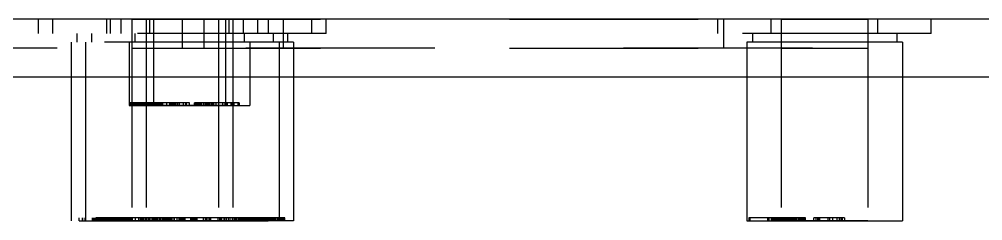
# Model space of a CAD drawing. Header units: millimetres. Extents: x 1262 to 3787, y 0 to 841.
# Drawn here: x 2847.31 to 2880.69, y 271.23 to 278.23 of the extents above; entities that cross this region are included whole.
import ezdxf

# ---------------------------------------------------------------- set-up
doc = ezdxf.new("R2010")
doc.units = ezdxf.units.MM
doc.header["$LTSCALE"] = 65.395
doc.linetypes.add('HIDDEN', pattern=[0.2, 0.1, -0.1])
doc.layers.get('0').update_dxf_attribs({"linetype": 'CONTINUOUS'})
doc.layers.add('02___PRT_ALL_AXES', color=7, linetype='CONTINUOUS')
doc.layers.add('DEFAULT_2', color=8, linetype='HIDDEN')

msp = doc.modelspace()

# ---------------------------------------------------------------- linework, layer by layer
at = {"color": 3, "linetype": 'Continuous'}
for p, q in [((3160.21, 278.226), (2750.21, 278.226)), ((2749.21, 276.226), (2940.18, 276.226))]:
    msp.add_line(p, q, dxfattribs=at)
at = {"layer": '02___PRT_ALL_AXES', "color": 8, "linetype": 'HIDDEN'}
for p, q in [((2851.21, 278.226), (2851.21, 271.226)), ((2851.21, 278.226), (2871.71, 278.226)), ((2851.71, 278.226), (2851.71, 271.226)), ((2851.96, 278.226), (2851.96, 275.226)), ((2852.96, 278.226), (2852.96, 277.226)), ((2853.71, 278.226), (2853.71, 277.226)), ((2854.21, 278.226), (2854.21, 271.226)), ((2854.46, 278.226), (2854.46, 275.226)), ((2854.71, 278.226), (2854.71, 271.226)), ((2856.46, 278.226), (2856.46, 277.226)), ((2871.71, 278.226), (2871.71, 277.226)), ((2873.71, 278.226), (2873.71, 271.226)), ((2873.71, 278.226), (2876.71, 278.226)), ((2876.71, 278.226), (2876.71, 271.226)), ((2849.11, 277.426), (2849.11, 271.226)), ((2849.61, 277.426), (2849.61, 271.226)), ((2851.12, 277.426), (2851.12, 275.226)), ((2855.3, 277.426), (2855.3, 275.226)), ((2856.31, 277.426), (2856.31, 271.226)), ((2856.81, 277.426), (2856.81, 271.226)), ((2872.51, 277.426), (2872.51, 271.226)), ((2877.91, 277.426), (2877.91, 271.226)), ((2851.21, 277.226), (2871.71, 277.226)), ((2873.71, 277.226), (2876.71, 277.226)), ((2854.46, 275.226), (2851.96, 275.226)), ((2856.81, 271.226), (2849.11, 271.226)), ((2876.71, 271.226), (2873.71, 271.226))]:
    msp.add_line(p, q, dxfattribs=at)
at = {"layer": 'DEFAULT_2', "color": 8, "linetype": 'HIDDEN'}
for p, q in [((2847.976, 277.726), (2847.976, 278.226)), ((2848.476, 277.726), (2848.476, 278.226)), ((2850.343, 277.726), (2850.343, 278.226)), ((2850.468, 277.726), (2850.468, 278.226)), ((2850.843, 277.726), (2850.843, 278.226)), ((2851.839, 277.726), (2851.839, 278.226)), ((2854.581, 277.726), (2854.581, 278.226)), ((2855.077, 277.726), (2855.077, 278.226)), ((2855.577, 277.726), (2855.577, 278.226)), ((2855.952, 277.726), (2855.952, 278.226)), ((2857.444, 277.726), (2857.444, 278.226)), ((2857.944, 277.726), (2857.944, 278.226)), ((2871.515, 277.726), (2871.515, 278.226)), ((2873.362, 277.726), (2873.362, 278.226)), ((2877.057, 277.726), (2877.057, 278.226)), ((2878.905, 277.726), (2878.905, 278.226)), ((2857.944, 277.726), (2847.976, 277.726)), ((2849.31, 277.726), (2849.31, 277.426)), ((2849.81, 277.726), (2849.81, 277.426)), ((2851.32, 277.726), (2851.32, 277.426)), ((2855.1, 277.726), (2855.1, 277.426)), ((2856.11, 277.726), (2856.11, 277.426)), ((2856.61, 277.726), (2856.61, 277.426)), ((2878.905, 277.726), (2871.515, 277.726)), ((2872.71, 277.726), (2872.71, 277.426)), ((2877.71, 277.726), (2877.71, 277.426)), ((2849.11, 277.426), (2849.11, 271.226)), ((2856.81, 277.426), (2849.11, 277.426)), ((2849.61, 277.426), (2849.61, 271.226)), ((2851.12, 277.426), (2851.12, 275.226)), ((2855.3, 277.426), (2855.3, 275.226)), ((2856.31, 277.426), (2856.31, 271.226)), ((2856.81, 277.426), (2856.81, 271.226)), ((2872.51, 277.426), (2872.51, 271.226)), ((2877.91, 277.426), (2872.51, 277.426)), ((2877.91, 277.426), (2877.91, 271.226)), ((2940.18, 277.226), (2750.21, 277.226)), ((2851.12, 275.226), (2855.3, 275.226)), ((2851.146, 275.226), (2851.146, 275.326)), ((2852.528, 275.326), (2851.146, 275.326)), ((2851.15, 275.226), (2851.15, 275.326)), ((2851.168, 275.226), (2851.168, 275.326)), ((2851.17, 275.326), (2851.17, 275.226)), ((2851.189, 275.226), (2851.189, 275.326)), ((2851.194, 275.226), (2851.194, 275.326)), ((2851.222, 275.226), (2851.222, 275.326)), ((2851.223, 275.226), (2851.223, 275.326)), ((2851.228, 275.226), (2851.228, 275.326)), ((2851.232, 275.226), (2851.232, 275.326)), ((2851.234, 275.226), (2851.234, 275.326)), ((2851.238, 275.226), (2851.238, 275.326)), ((2851.256, 275.226), (2851.256, 275.326)), ((2851.267, 275.226), (2851.267, 275.326)), ((2851.269, 275.226), (2851.269, 275.326)), ((2851.271, 275.226), (2851.271, 275.326)), ((2851.282, 275.226), (2851.282, 275.326)), ((2851.287, 275.226), (2851.287, 275.326)), ((2851.321, 275.226), (2851.321, 275.326)), ((2851.322, 275.226), (2851.322, 275.326)), ((2851.327, 275.226), (2851.327, 275.326)), ((2851.341, 275.226), (2851.341, 275.326)), ((2851.354, 275.226), (2851.354, 275.326)), ((2851.367, 275.226), (2851.367, 275.326)), ((2851.388, 275.226), (2851.388, 275.326)), ((2851.405, 275.226), (2851.405, 275.326)), ((2851.438, 275.226), (2851.438, 275.326)), ((2851.442, 275.226), (2851.442, 275.326)), ((2851.473, 275.226), (2851.473, 275.326)), ((2851.481, 275.226), (2851.481, 275.326)), ((2851.484, 275.226), (2851.484, 275.326)), ((2851.514, 275.226), (2851.514, 275.326)), ((2851.532, 275.226), (2851.532, 275.326)), ((2851.543, 275.226), (2851.543, 275.326)), ((2851.545, 275.226), (2851.545, 275.326)), ((2851.552, 275.226), (2851.552, 275.326)), ((2851.569, 275.226), (2851.569, 275.326)), ((2851.584, 275.226), (2851.584, 275.326)), ((2851.59, 275.226), (2851.59, 275.326)), ((2851.595, 275.226), (2851.595, 275.326)), ((2851.608, 275.226), (2851.608, 275.326)), ((2851.61, 275.226), (2851.61, 275.326)), ((2851.622, 275.226), (2851.622, 275.326)), ((2851.637, 275.226), (2851.637, 275.326)), ((2851.651, 275.226), (2851.651, 275.326)), ((2851.673, 275.226), (2851.673, 275.326)), ((2851.685, 275.226), (2851.685, 275.326)), ((2851.693, 275.226), (2851.693, 275.326)), ((2851.698, 275.226), (2851.698, 275.326)), ((2851.7, 275.226), (2851.7, 275.326)), ((2851.711, 275.226), (2851.711, 275.326)), ((2851.717, 275.226), (2851.717, 275.326)), ((2851.726, 275.226), (2851.726, 275.326)), ((2851.73, 275.226), (2851.73, 275.326)), ((2851.737, 275.226), (2851.737, 275.326)), ((2851.738, 275.226), (2851.738, 275.326)), ((2851.744, 275.226), (2851.744, 275.326)), ((2851.751, 275.226), (2851.751, 275.326)), ((2851.755, 275.226), (2851.755, 275.326)), ((2851.764, 275.226), (2851.764, 275.326)), ((2851.766, 275.226), (2851.766, 275.326)), ((2851.768, 275.226), (2851.768, 275.326)), ((2851.772, 275.226), (2851.772, 275.326)), ((2851.776, 275.226), (2851.776, 275.326)), ((2851.777, 275.226), (2851.777, 275.326)), ((2851.786, 275.226), (2851.786, 275.326)), ((2851.8, 275.226), (2851.8, 275.326)), ((2851.801, 275.226), (2851.801, 275.326)), ((2851.808, 275.226), (2851.808, 275.326)), ((2851.827, 275.226), (2851.827, 275.326)), ((2851.834, 275.226), (2851.834, 275.326)), ((2851.839, 275.226), (2851.839, 275.326)), ((2851.842, 275.226), (2851.842, 275.326)), ((2851.842, 275.226), (2851.842, 275.326)), ((2851.844, 275.226), (2851.844, 275.326)), ((2851.845, 275.326), (2851.845, 275.226)), ((2851.847, 275.226), (2851.847, 275.326)), ((2851.847, 275.226), (2851.847, 275.326)), ((2851.85, 275.226), (2851.85, 275.326)), ((2851.852, 275.226), (2851.852, 275.326)), ((2851.853, 275.226), (2851.853, 275.326)), ((2851.858, 275.226), (2851.858, 275.326)), ((2851.867, 275.226), (2851.867, 275.326)), ((2851.886, 275.226), (2851.886, 275.326)), ((2851.894, 275.226), (2851.894, 275.326)), ((2851.909, 275.226), (2851.909, 275.326)), ((2851.916, 275.326), (2851.916, 275.226)), ((2851.925, 275.226), (2851.925, 275.326)), ((2851.961, 275.226), (2851.961, 275.326)), ((2851.976, 275.226), (2851.976, 275.326)), ((2851.98, 275.226), (2851.98, 275.326)), ((2851.98, 275.226), (2851.98, 275.326)), ((2852.016, 275.226), (2852.016, 275.326)), ((2852.029, 275.226), (2852.029, 275.326)), ((2852.065, 275.226), (2852.065, 275.326)), ((2852.065, 275.226), (2852.065, 275.326)), ((2852.069, 275.226), (2852.069, 275.326)), ((2852.083, 275.226), (2852.083, 275.326)), ((2852.098, 275.226), (2852.098, 275.326)), ((2852.129, 275.226), (2852.129, 275.326)), ((2852.131, 275.226), (2852.131, 275.326)), ((2852.136, 275.226), (2852.136, 275.326)), ((2852.146, 275.226), (2852.146, 275.326)), ((2852.151, 275.226), (2852.151, 275.326)), ((2852.187, 275.226), (2852.187, 275.326)), ((2852.197, 275.226), (2852.197, 275.326)), ((2852.198, 275.226), (2852.198, 275.326)), ((2852.203, 275.226), (2852.203, 275.326)), ((2852.245, 275.226), (2852.245, 275.326)), ((2852.273, 275.226), (2852.273, 275.326)), ((2852.282, 275.226), (2852.282, 275.326)), ((2852.425, 275.226), (2852.425, 275.326)), ((2852.528, 275.226), (2852.528, 275.326)), ((2852.543, 275.226), (2852.543, 275.326)), ((2853.21, 275.326), (2852.543, 275.326)), ((2852.544, 275.226), (2852.544, 275.326)), ((2852.559, 275.226), (2852.559, 275.326)), ((2852.59, 275.226), (2852.59, 275.326)), ((2852.604, 275.226), (2852.604, 275.326)), ((2852.62, 275.226), (2852.62, 275.326)), ((2852.63, 275.226), (2852.63, 275.326)), ((2852.632, 275.226), (2852.632, 275.326)), ((2852.651, 275.226), (2852.651, 275.326)), ((2852.655, 275.226), (2852.655, 275.326)), ((2852.66, 275.226), (2852.66, 275.326)), ((2852.676, 275.226), (2852.676, 275.326)), ((2852.688, 275.226), (2852.688, 275.326)), ((2852.702, 275.226), (2852.702, 275.326)), ((2852.719, 275.326), (2852.719, 275.226)), ((2852.73, 275.226), (2852.73, 275.326)), ((2852.74, 275.226), (2852.74, 275.326)), ((2852.742, 275.226), (2852.742, 275.326)), ((2852.789, 275.226), (2852.789, 275.326)), ((2852.793, 275.226), (2852.793, 275.326)), ((2852.849, 275.226), (2852.849, 275.326)), ((2852.867, 275.226), (2852.867, 275.326)), ((2852.999, 275.226), (2852.999, 275.326)), ((2853.07, 275.326), (2853.07, 275.226)), ((2853.106, 275.226), (2853.106, 275.326)), ((2853.21, 275.226), (2853.21, 275.326)), ((2853.378, 275.226), (2853.378, 275.326)), ((2854.932, 275.326), (2853.378, 275.326)), ((2853.38, 275.226), (2853.38, 275.326)), ((2853.388, 275.226), (2853.388, 275.326)), ((2853.418, 275.226), (2853.418, 275.326)), ((2853.419, 275.226), (2853.419, 275.326)), ((2853.459, 275.226), (2853.459, 275.326)), ((2853.465, 275.226), (2853.465, 275.326)), ((2853.466, 275.226), (2853.466, 275.326)), ((2853.473, 275.226), (2853.473, 275.326)), ((2853.48, 275.226), (2853.48, 275.326)), ((2853.506, 275.226), (2853.506, 275.326)), ((2853.514, 275.226), (2853.514, 275.326)), ((2853.517, 275.226), (2853.517, 275.326)), ((2853.522, 275.326), (2853.522, 275.226)), ((2853.546, 275.226), (2853.546, 275.326)), ((2853.581, 275.226), (2853.581, 275.326)), ((2853.602, 275.226), (2853.602, 275.326)), ((2853.637, 275.226), (2853.637, 275.326)), ((2853.705, 275.226), (2853.705, 275.326)), ((2853.711, 275.226), (2853.711, 275.326)), ((2853.761, 275.226), (2853.761, 275.326)), ((2853.769, 275.226), (2853.769, 275.326)), ((2853.801, 275.226), (2853.801, 275.326)), ((2853.841, 275.226), (2853.841, 275.326)), ((2853.871, 275.226), (2853.871, 275.326)), ((2853.899, 275.226), (2853.899, 275.326)), ((2853.964, 275.226), (2853.964, 275.326)), ((2854.011, 275.226), (2854.011, 275.326)), ((2854.027, 275.326), (2854.027, 275.226)), ((2854.055, 275.226), (2854.055, 275.326)), ((2854.131, 275.226), (2854.131, 275.326)), ((2854.36, 275.226), (2854.36, 275.326)), ((2854.445, 275.326), (2854.445, 275.226)), ((2854.451, 275.226), (2854.451, 275.326)), ((2854.497, 275.226), (2854.497, 275.326)), ((2854.515, 275.326), (2854.515, 275.226)), ((2854.656, 275.226), (2854.656, 275.326)), ((2854.668, 275.326), (2854.668, 275.226)), ((2854.75, 275.326), (2854.75, 275.226)), ((2854.881, 275.326), (2854.881, 275.226)), ((2854.932, 275.326), (2854.932, 275.226)), ((2849.393, 271.226), (2849.393, 271.326)), ((2856.51, 271.326), (2849.393, 271.326)), ((2849.498, 271.226), (2849.498, 271.326)), ((2849.515, 271.226), (2849.515, 271.326)), ((2849.592, 271.226), (2849.592, 271.326)), ((2849.62, 271.226), (2849.62, 271.326)), ((2849.854, 271.226), (2849.854, 271.326)), ((2849.864, 271.226), (2849.864, 271.326)), ((2849.88, 271.226), (2849.88, 271.326)), ((2849.893, 271.226), (2849.893, 271.326)), ((2849.903, 271.226), (2849.903, 271.326)), ((2849.928, 271.226), (2849.928, 271.326)), ((2849.97, 271.226), (2849.97, 271.326)), ((2849.982, 271.226), (2849.982, 271.326)), ((2849.984, 271.226), (2849.984, 271.326)), ((2849.998, 271.226), (2849.998, 271.326)), ((2850.006, 271.226), (2850.006, 271.326)), ((2850.01, 271.226), (2850.01, 271.326)), ((2850.014, 271.226), (2850.014, 271.326)), ((2850.026, 271.226), (2850.026, 271.326)), ((2850.05, 271.226), (2850.05, 271.326)), ((2850.074, 271.226), (2850.074, 271.326)), ((2850.092, 271.226), (2850.092, 271.326)), ((2850.107, 271.226), (2850.107, 271.326)), ((2850.12, 271.226), (2850.12, 271.326)), ((2850.127, 271.226), (2850.127, 271.326)), ((2850.149, 271.226), (2850.149, 271.326)), ((2850.169, 271.226), (2850.169, 271.326)), ((2850.177, 271.226), (2850.177, 271.326)), ((2850.216, 271.226), (2850.216, 271.326)), ((2850.236, 271.226), (2850.236, 271.326)), ((2850.239, 271.226), (2850.239, 271.326)), ((2850.25, 271.226), (2850.25, 271.326)), ((2850.267, 271.226), (2850.267, 271.326)), ((2850.273, 271.226), (2850.273, 271.326)), ((2850.291, 271.226), (2850.291, 271.326)), ((2850.306, 271.226), (2850.306, 271.326)), ((2850.329, 271.226), (2850.329, 271.326)), ((2850.333, 271.226), (2850.333, 271.326)), ((2850.338, 271.226), (2850.338, 271.326)), ((2850.341, 271.226), (2850.341, 271.326)), ((2850.342, 271.226), (2850.342, 271.326)), ((2850.348, 271.226), (2850.348, 271.326)), ((2850.354, 271.226), (2850.354, 271.326)), ((2850.364, 271.226), (2850.364, 271.326)), ((2850.373, 271.226), (2850.373, 271.326)), ((2850.38, 271.226), (2850.38, 271.326)), ((2850.389, 271.226), (2850.389, 271.326)), ((2850.403, 271.226), (2850.403, 271.326)), ((2850.418, 271.226), (2850.418, 271.326)), ((2850.424, 271.226), (2850.424, 271.326)), ((2850.428, 271.226), (2850.428, 271.326)), ((2850.43, 271.226), (2850.43, 271.326)), ((2850.444, 271.226), (2850.444, 271.326)), ((2850.446, 271.226), (2850.446, 271.326)), ((2850.467, 271.226), (2850.467, 271.326)), ((2850.47, 271.226), (2850.47, 271.326)), ((2850.482, 271.226), (2850.482, 271.326)), ((2850.484, 271.226), (2850.484, 271.326)), ((2850.5, 271.226), (2850.5, 271.326)), ((2850.506, 271.226), (2850.506, 271.326)), ((2850.51, 271.226), (2850.51, 271.326)), ((2850.514, 271.226), (2850.514, 271.326)), ((2850.526, 271.226), (2850.526, 271.326)), ((2850.55, 271.226), (2850.55, 271.326)), ((2850.57, 271.226), (2850.57, 271.326)), ((2850.574, 271.226), (2850.574, 271.326)), ((2850.584, 271.226), (2850.584, 271.326)), ((2850.607, 271.226), (2850.607, 271.326)), ((2850.627, 271.226), (2850.627, 271.326)), ((2850.633, 271.226), (2850.633, 271.326)), ((2850.649, 271.226), (2850.649, 271.326)), ((2850.665, 271.226), (2850.665, 271.326)), ((2850.669, 271.226), (2850.669, 271.326)), ((2850.677, 271.226), (2850.677, 271.326)), ((2850.716, 271.226), (2850.716, 271.326)), ((2850.736, 271.226), (2850.736, 271.326)), ((2850.739, 271.226), (2850.739, 271.326)), ((2850.74, 271.226), (2850.74, 271.326)), ((2850.75, 271.226), (2850.75, 271.326)), ((2850.767, 271.226), (2850.767, 271.326)), ((2850.773, 271.226), (2850.773, 271.326)), ((2850.791, 271.226), (2850.791, 271.326)), ((2850.806, 271.226), (2850.806, 271.326)), ((2850.829, 271.226), (2850.829, 271.326)), ((2850.833, 271.226), (2850.833, 271.326)), ((2850.838, 271.226), (2850.838, 271.326)), ((2850.839, 271.226), (2850.839, 271.326)), ((2850.841, 271.226), (2850.841, 271.326)), ((2850.842, 271.226), (2850.842, 271.326)), ((2850.848, 271.226), (2850.848, 271.326)), ((2850.873, 271.226), (2850.873, 271.326)), ((2850.889, 271.226), (2850.889, 271.326)), ((2850.918, 271.226), (2850.918, 271.326)), ((2850.924, 271.226), (2850.924, 271.326)), ((2850.93, 271.226), (2850.93, 271.326)), ((2850.944, 271.226), (2850.944, 271.326)), ((2850.946, 271.226), (2850.946, 271.326)), ((2850.952, 271.226), (2850.952, 271.326)), ((2850.967, 271.226), (2850.967, 271.326)), ((2851, 271.226), (2851, 271.326)), ((2851.014, 271.226), (2851.014, 271.326)), ((2851.057, 271.226), (2851.057, 271.326)), ((2851.07, 271.226), (2851.07, 271.326)), ((2851.084, 271.226), (2851.084, 271.326)), ((2851.088, 271.226), (2851.088, 271.326)), ((2851.133, 271.226), (2851.133, 271.326)), ((2851.145, 271.226), (2851.145, 271.326)), ((2851.165, 271.226), (2851.165, 271.326)), ((2851.193, 271.226), (2851.193, 271.326)), ((2851.24, 271.226), (2851.24, 271.326)), ((2851.339, 271.226), (2851.339, 271.326)), ((2851.452, 271.226), (2851.452, 271.326)), ((2851.514, 271.226), (2851.514, 271.326)), ((2851.557, 271.226), (2851.557, 271.326)), ((2851.588, 271.226), (2851.588, 271.326)), ((2851.645, 271.226), (2851.645, 271.326)), ((2851.693, 271.226), (2851.693, 271.326)), ((2851.717, 271.226), (2851.717, 271.326)), ((2851.775, 271.226), (2851.775, 271.326)), ((2851.823, 271.226), (2851.823, 271.326)), ((2851.825, 271.226), (2851.825, 271.326)), ((2851.851, 271.226), (2851.851, 271.326)), ((2851.918, 271.226), (2851.918, 271.326)), ((2851.938, 271.226), (2851.938, 271.326)), ((2851.946, 271.226), (2851.946, 271.326)), ((2851.952, 271.226), (2851.952, 271.326)), ((2851.981, 271.226), (2851.981, 271.326)), ((2851.993, 271.226), (2851.993, 271.326)), ((2852.036, 271.226), (2852.036, 271.326)), ((2852.061, 271.226), (2852.061, 271.326)), ((2852.092, 271.226), (2852.092, 271.326)), ((2852.114, 271.226), (2852.114, 271.326)), ((2852.174, 271.226), (2852.174, 271.326)), ((2852.196, 271.226), (2852.196, 271.326)), ((2852.217, 271.226), (2852.217, 271.326)), ((2852.275, 271.226), (2852.275, 271.326)), ((2852.28, 271.226), (2852.28, 271.326)), ((2852.282, 271.226), (2852.282, 271.326)), ((2852.323, 271.226), (2852.323, 271.326)), ((2852.325, 271.226), (2852.325, 271.326)), ((2852.351, 271.226), (2852.351, 271.326)), ((2852.351, 271.226), (2852.351, 271.326)), ((2852.369, 271.226), (2852.369, 271.326)), ((2852.403, 271.226), (2852.403, 271.326)), ((2852.418, 271.226), (2852.418, 271.326)), ((2852.438, 271.226), (2852.438, 271.326)), ((2852.446, 271.226), (2852.446, 271.326)), ((2852.452, 271.226), (2852.452, 271.326)), ((2852.466, 271.226), (2852.466, 271.326)), ((2852.481, 271.226), (2852.481, 271.326)), ((2852.493, 271.226), (2852.493, 271.326)), ((2852.522, 271.226), (2852.522, 271.326)), ((2852.536, 271.226), (2852.536, 271.326)), ((2852.561, 271.226), (2852.561, 271.326)), ((2852.592, 271.226), (2852.592, 271.326)), ((2852.614, 271.226), (2852.614, 271.326)), ((2852.674, 271.226), (2852.674, 271.326)), ((2852.696, 271.226), (2852.696, 271.326)), ((2852.78, 271.226), (2852.78, 271.326)), ((2852.782, 271.226), (2852.782, 271.326)), ((2852.851, 271.226), (2852.851, 271.326)), ((2852.858, 271.226), (2852.858, 271.326)), ((2852.869, 271.226), (2852.869, 271.326)), ((2852.903, 271.226), (2852.903, 271.326)), ((2852.938, 271.226), (2852.938, 271.326)), ((2852.966, 271.226), (2852.966, 271.326)), ((2852.978, 271.226), (2852.978, 271.326)), ((2853.022, 271.226), (2853.022, 271.326)), ((2853.061, 271.226), (2853.061, 271.326)), ((2853.259, 271.226), (2853.259, 271.326)), ((2853.292, 271.226), (2853.292, 271.326)), ((2853.308, 271.226), (2853.308, 271.326)), ((2853.358, 271.226), (2853.358, 271.326)), ((2853.391, 271.226), (2853.391, 271.326)), ((2853.419, 271.226), (2853.419, 271.326)), ((2853.452, 271.226), (2853.452, 271.326)), ((2853.478, 271.226), (2853.478, 271.326)), ((2853.7, 271.226), (2853.7, 271.326)), ((2853.759, 271.226), (2853.759, 271.326)), ((2853.773, 271.226), (2853.773, 271.326)), ((2853.789, 271.226), (2853.789, 271.326)), ((2853.792, 271.226), (2853.792, 271.326)), ((2853.808, 271.226), (2853.808, 271.326)), ((2853.82, 271.226), (2853.82, 271.326)), ((2853.891, 271.226), (2853.891, 271.326)), ((2853.919, 271.226), (2853.919, 271.326)), ((2853.933, 271.226), (2853.933, 271.326)), ((2853.952, 271.226), (2853.952, 271.326)), ((2854.2, 271.226), (2854.2, 271.326)), ((2854.257, 271.226), (2854.257, 271.326)), ((2854.273, 271.226), (2854.273, 271.326)), ((2854.289, 271.226), (2854.289, 271.326)), ((2854.319, 271.226), (2854.319, 271.326)), ((2854.32, 271.226), (2854.32, 271.326)), ((2854.328, 271.226), (2854.328, 271.326)), ((2854.413, 271.226), (2854.413, 271.326)), ((2854.433, 271.226), (2854.433, 271.326)), ((2854.488, 271.226), (2854.488, 271.326)), ((2854.494, 271.226), (2854.494, 271.326)), ((2854.556, 271.226), (2854.556, 271.326)), ((2854.621, 271.226), (2854.621, 271.326)), ((2854.696, 271.226), (2854.696, 271.326)), ((2854.757, 271.226), (2854.757, 271.326)), ((2854.777, 271.226), (2854.777, 271.326)), ((2854.819, 271.226), (2854.819, 271.326)), ((2854.828, 271.226), (2854.828, 271.326)), ((2854.862, 271.226), (2854.862, 271.326)), ((2854.866, 271.226), (2854.866, 271.326)), ((2854.913, 271.226), (2854.913, 271.326)), ((2854.944, 271.226), (2854.944, 271.326)), ((2854.988, 271.226), (2854.988, 271.326)), ((2854.994, 271.226), (2854.994, 271.326)), ((2855.007, 271.226), (2855.007, 271.326)), ((2855.009, 271.226), (2855.009, 271.326)), ((2855.019, 271.226), (2855.019, 271.326)), ((2855.022, 271.226), (2855.022, 271.326)), ((2855.036, 271.226), (2855.036, 271.326)), ((2855.056, 271.226), (2855.056, 271.326)), ((2855.061, 271.226), (2855.061, 271.326)), ((2855.082, 271.226), (2855.082, 271.326)), ((2855.112, 271.226), (2855.112, 271.326)), ((2855.116, 271.226), (2855.116, 271.326)), ((2855.121, 271.226), (2855.121, 271.326)), ((2855.129, 271.226), (2855.129, 271.326)), ((2855.142, 271.226), (2855.142, 271.326)), ((2855.142, 271.226), (2855.142, 271.326)), ((2855.149, 271.226), (2855.149, 271.326)), ((2855.153, 271.226), (2855.153, 271.326)), ((2855.163, 271.226), (2855.163, 271.326)), ((2855.164, 271.226), (2855.164, 271.326)), ((2855.165, 271.226), (2855.165, 271.326)), ((2855.169, 271.226), (2855.169, 271.326)), ((2855.171, 271.226), (2855.171, 271.326)), ((2855.187, 271.226), (2855.187, 271.326)), ((2855.196, 271.226), (2855.196, 271.326)), ((2855.226, 271.226), (2855.226, 271.326)), ((2855.231, 271.226), (2855.231, 271.326)), ((2855.239, 271.226), (2855.239, 271.326)), ((2855.252, 271.226), (2855.252, 271.326)), ((2855.257, 271.226), (2855.257, 271.326)), ((2855.266, 271.226), (2855.266, 271.326)), ((2855.269, 271.226), (2855.269, 271.326)), ((2855.273, 271.226), (2855.273, 271.326)), ((2855.277, 271.226), (2855.277, 271.326)), ((2855.288, 271.226), (2855.288, 271.326)), ((2855.303, 271.226), (2855.303, 271.326)), ((2855.328, 271.226), (2855.328, 271.326)), ((2855.343, 271.226), (2855.343, 271.326)), ((2855.354, 271.226), (2855.354, 271.326)), ((2855.36, 271.226), (2855.36, 271.326)), ((2855.362, 271.226), (2855.362, 271.326)), ((2855.366, 271.226), (2855.366, 271.326)), ((2855.368, 271.226), (2855.368, 271.326)), ((2855.379, 271.226), (2855.379, 271.326)), ((2855.383, 271.226), (2855.383, 271.326)), ((2855.404, 271.226), (2855.404, 271.326)), ((2855.405, 271.226), (2855.405, 271.326)), ((2855.42, 271.226), (2855.42, 271.326)), ((2855.432, 271.226), (2855.432, 271.326)), ((2855.444, 271.226), (2855.444, 271.326)), ((2855.452, 271.226), (2855.452, 271.326)), ((2855.453, 271.226), (2855.453, 271.326)), ((2855.456, 271.226), (2855.456, 271.326)), ((2855.487, 271.226), (2855.487, 271.326)), ((2855.506, 271.226), (2855.506, 271.326)), ((2855.507, 271.226), (2855.507, 271.326)), ((2855.508, 271.226), (2855.508, 271.326)), ((2855.509, 271.226), (2855.509, 271.326)), ((2855.518, 271.226), (2855.518, 271.326)), ((2855.519, 271.226), (2855.519, 271.326)), ((2855.522, 271.226), (2855.522, 271.326)), ((2855.522, 271.226), (2855.522, 271.326)), ((2855.525, 271.226), (2855.525, 271.326)), ((2855.536, 271.226), (2855.536, 271.326)), ((2855.537, 271.226), (2855.537, 271.326)), ((2855.539, 271.226), (2855.539, 271.326)), ((2855.541, 271.226), (2855.541, 271.326)), ((2855.553, 271.226), (2855.553, 271.326)), ((2855.561, 271.226), (2855.561, 271.326)), ((2855.582, 271.226), (2855.582, 271.326)), ((2855.587, 271.226), (2855.587, 271.326)), ((2855.588, 271.226), (2855.588, 271.326)), ((2855.593, 271.226), (2855.593, 271.326)), ((2855.612, 271.226), (2855.612, 271.326)), ((2855.616, 271.226), (2855.616, 271.326)), ((2855.629, 271.226), (2855.629, 271.326)), ((2855.64, 271.226), (2855.64, 271.326)), ((2855.642, 271.226), (2855.642, 271.326)), ((2855.642, 271.226), (2855.642, 271.326)), ((2855.649, 271.226), (2855.649, 271.326)), ((2855.653, 271.226), (2855.653, 271.326)), ((2855.663, 271.226), (2855.663, 271.326)), ((2855.664, 271.226), (2855.664, 271.326)), ((2855.665, 271.226), (2855.665, 271.326)), ((2855.669, 271.226), (2855.669, 271.326)), ((2855.671, 271.226), (2855.671, 271.326)), ((2855.672, 271.226), (2855.672, 271.326)), ((2855.676, 271.226), (2855.676, 271.326)), ((2855.687, 271.226), (2855.687, 271.326)), ((2855.704, 271.226), (2855.704, 271.326)), ((2855.726, 271.226), (2855.726, 271.326)), ((2855.731, 271.226), (2855.731, 271.326)), ((2855.739, 271.226), (2855.739, 271.326)), ((2855.752, 271.226), (2855.752, 271.326)), ((2855.757, 271.226), (2855.757, 271.326)), ((2855.757, 271.226), (2855.757, 271.326)), ((2855.761, 271.226), (2855.761, 271.326)), ((2855.766, 271.226), (2855.766, 271.326)), ((2855.769, 271.226), (2855.769, 271.326)), ((2855.771, 271.226), (2855.771, 271.326)), ((2855.773, 271.226), (2855.773, 271.326)), ((2855.785, 271.226), (2855.785, 271.326)), ((2855.788, 271.226), (2855.788, 271.326)), ((2855.789, 271.226), (2855.789, 271.326)), ((2855.803, 271.226), (2855.803, 271.326)), ((2855.805, 271.226), (2855.805, 271.326)), ((2855.821, 271.226), (2855.821, 271.326)), ((2855.826, 271.226), (2855.826, 271.326)), ((2855.828, 271.226), (2855.828, 271.326)), ((2855.843, 271.226), (2855.843, 271.326)), ((2855.849, 271.226), (2855.849, 271.326)), ((2855.852, 271.226), (2855.852, 271.326)), ((2855.854, 271.226), (2855.854, 271.326)), ((2855.86, 271.226), (2855.86, 271.326)), ((2855.867, 271.226), (2855.867, 271.326)), ((2855.868, 271.226), (2855.868, 271.326)), ((2855.872, 271.226), (2855.872, 271.326)), ((2855.879, 271.226), (2855.879, 271.326)), ((2855.883, 271.226), (2855.883, 271.326)), ((2855.887, 271.226), (2855.887, 271.326)), ((2855.887, 271.226), (2855.887, 271.326)), ((2855.898, 271.226), (2855.898, 271.326)), ((2855.903, 271.226), (2855.903, 271.326)), ((2855.904, 271.226), (2855.904, 271.326)), ((2855.905, 271.226), (2855.905, 271.326)), ((2855.914, 271.226), (2855.914, 271.326)), ((2855.92, 271.226), (2855.92, 271.326)), ((2855.932, 271.226), (2855.932, 271.326)), ((2855.936, 271.226), (2855.936, 271.326)), ((2855.952, 271.226), (2855.952, 271.326)), ((2855.953, 271.226), (2855.953, 271.326)), ((2855.954, 271.226), (2855.954, 271.326)), ((2855.956, 271.226), (2855.956, 271.326)), ((2855.978, 271.226), (2855.978, 271.326)), ((2855.987, 271.226), (2855.987, 271.326)), ((2855.993, 271.226), (2855.993, 271.326)), ((2856.003, 271.226), (2856.003, 271.326)), ((2856.006, 271.226), (2856.006, 271.326)), ((2856.008, 271.226), (2856.008, 271.326)), ((2856.01, 271.226), (2856.01, 271.326)), ((2856.018, 271.226), (2856.018, 271.326)), ((2856.022, 271.226), (2856.022, 271.326)), ((2856.025, 271.226), (2856.025, 271.326)), ((2856.037, 271.226), (2856.037, 271.326)), ((2856.039, 271.226), (2856.039, 271.326)), ((2856.041, 271.226), (2856.041, 271.326)), ((2856.053, 271.226), (2856.053, 271.326)), ((2856.087, 271.226), (2856.087, 271.326)), ((2856.088, 271.226), (2856.088, 271.326)), ((2856.093, 271.226), (2856.093, 271.326)), ((2856.14, 271.226), (2856.14, 271.326)), ((2856.172, 271.226), (2856.172, 271.326)), ((2856.176, 271.226), (2856.176, 271.326)), ((2856.204, 271.226), (2856.204, 271.326)), ((2856.257, 271.226), (2856.257, 271.326)), ((2856.261, 271.226), (2856.261, 271.326)), ((2856.271, 271.226), (2856.271, 271.326)), ((2856.285, 271.226), (2856.285, 271.326)), ((2856.289, 271.226), (2856.289, 271.326)), ((2856.305, 271.226), (2856.305, 271.326)), ((2856.321, 271.226), (2856.321, 271.326)), ((2856.326, 271.226), (2856.326, 271.326)), ((2856.349, 271.226), (2856.349, 271.326)), ((2856.352, 271.226), (2856.352, 271.326)), ((2856.367, 271.226), (2856.367, 271.326)), ((2856.372, 271.226), (2856.372, 271.326)), ((2856.387, 271.226), (2856.387, 271.326)), ((2856.387, 271.226), (2856.387, 271.326)), ((2856.398, 271.226), (2856.398, 271.326)), ((2856.403, 271.226), (2856.403, 271.326)), ((2856.414, 271.226), (2856.414, 271.326)), ((2856.432, 271.226), (2856.432, 271.326)), ((2856.436, 271.226), (2856.436, 271.326)), ((2856.454, 271.226), (2856.454, 271.326)), ((2856.478, 271.226), (2856.478, 271.326)), ((2856.493, 271.226), (2856.493, 271.326)), ((2856.503, 271.226), (2856.503, 271.326)), ((2856.51, 271.226), (2856.51, 271.326)), ((2872.585, 271.326), (2872.585, 271.226)), ((2874.543, 271.326), (2872.585, 271.326)), ((2872.616, 271.326), (2872.616, 271.226)), ((2873.237, 271.226), (2873.237, 271.326)), ((2873.242, 271.226), (2873.242, 271.326)), ((2873.262, 271.226), (2873.262, 271.326)), ((2873.286, 271.226), (2873.286, 271.326)), ((2873.365, 271.226), (2873.365, 271.326)), ((2873.38, 271.226), (2873.38, 271.326)), ((2873.384, 271.226), (2873.384, 271.326)), ((2873.393, 271.226), (2873.393, 271.326)), ((2873.408, 271.226), (2873.408, 271.326)), ((2873.41, 271.226), (2873.41, 271.326)), ((2873.419, 271.226), (2873.419, 271.326)), ((2873.442, 271.226), (2873.442, 271.326)), ((2873.451, 271.226), (2873.451, 271.326)), ((2873.453, 271.226), (2873.453, 271.326)), ((2873.469, 271.226), (2873.469, 271.326)), ((2873.477, 271.226), (2873.477, 271.326)), ((2873.481, 271.226), (2873.481, 271.326)), ((2873.529, 271.226), (2873.529, 271.326)), ((2873.575, 271.226), (2873.575, 271.326)), ((2873.599, 271.226), (2873.599, 271.326)), ((2873.603, 271.226), (2873.603, 271.326)), ((2873.606, 271.226), (2873.606, 271.326)), ((2873.618, 271.226), (2873.618, 271.326)), ((2873.619, 271.226), (2873.619, 271.326)), ((2873.624, 271.226), (2873.624, 271.326)), ((2873.633, 271.226), (2873.633, 271.326)), ((2873.637, 271.226), (2873.637, 271.326)), ((2873.662, 271.226), (2873.662, 271.326)), ((2873.687, 271.226), (2873.687, 271.326)), ((2873.703, 271.226), (2873.703, 271.326)), ((2873.707, 271.226), (2873.707, 271.326)), ((2873.717, 271.226), (2873.717, 271.326)), ((2873.723, 271.226), (2873.723, 271.326)), ((2873.741, 271.226), (2873.741, 271.326)), ((2873.743, 271.326), (2873.743, 271.226)), ((2873.751, 271.226), (2873.751, 271.326)), ((2873.792, 271.226), (2873.792, 271.326)), ((2873.82, 271.226), (2873.82, 271.326)), ((2873.83, 271.226), (2873.83, 271.326)), ((2873.862, 271.226), (2873.862, 271.326)), ((2873.865, 271.226), (2873.865, 271.326)), ((2873.888, 271.226), (2873.888, 271.326)), ((2873.896, 271.326), (2873.896, 271.226)), ((2873.903, 271.226), (2873.903, 271.326)), ((2873.906, 271.226), (2873.906, 271.326)), ((2873.91, 271.226), (2873.91, 271.326)), ((2873.927, 271.226), (2873.927, 271.326)), ((2873.969, 271.226), (2873.969, 271.326)), ((2873.971, 271.226), (2873.971, 271.326)), ((2873.972, 271.226), (2873.972, 271.326)), ((2873.977, 271.226), (2873.977, 271.326)), ((2873.983, 271.226), (2873.983, 271.326)), ((2873.999, 271.226), (2873.999, 271.326)), ((2874.024, 271.226), (2874.024, 271.326)), ((2874.027, 271.226), (2874.027, 271.326)), ((2874.066, 271.226), (2874.066, 271.326)), ((2874.068, 271.226), (2874.068, 271.326)), ((2874.068, 271.226), (2874.068, 271.326)), ((2874.074, 271.226), (2874.074, 271.326)), ((2874.087, 271.226), (2874.087, 271.326)), ((2874.095, 271.226), (2874.095, 271.326)), ((2874.131, 271.226), (2874.131, 271.326)), ((2874.139, 271.226), (2874.139, 271.326)), ((2874.141, 271.226), (2874.141, 271.326)), ((2874.143, 271.226), (2874.143, 271.326)), ((2874.171, 271.226), (2874.171, 271.326)), ((2874.18, 271.226), (2874.18, 271.326)), ((2874.21, 271.226), (2874.21, 271.326)), ((2874.243, 271.226), (2874.243, 271.326)), ((2874.261, 271.226), (2874.261, 271.326)), ((2874.315, 271.226), (2874.315, 271.326)), ((2874.316, 271.226), (2874.316, 271.326)), ((2874.352, 271.226), (2874.352, 271.326)), ((2874.393, 271.226), (2874.393, 271.326)), ((2874.425, 271.226), (2874.425, 271.326)), ((2874.428, 271.226), (2874.428, 271.326)), ((2874.466, 271.226), (2874.466, 271.326)), ((2874.515, 271.226), (2874.515, 271.326)), ((2874.517, 271.226), (2874.517, 271.326)), ((2874.543, 271.226), (2874.543, 271.326)), ((2874.832, 271.226), (2874.832, 271.326)), ((2875.898, 271.326), (2874.832, 271.326)), ((2874.9, 271.326), (2874.9, 271.226)), ((2874.972, 271.226), (2874.972, 271.326)), ((2875.019, 271.226), (2875.019, 271.326)), ((2875.027, 271.326), (2875.027, 271.226)), ((2875.319, 271.326), (2875.319, 271.226)), ((2875.395, 271.226), (2875.395, 271.326)), ((2875.486, 271.326), (2875.486, 271.226)), ((2875.643, 271.226), (2875.643, 271.326)), ((2875.72, 271.226), (2875.72, 271.326)), ((2875.775, 271.326), (2875.775, 271.226)), ((2875.83, 271.226), (2875.83, 271.326)), ((2875.898, 271.326), (2875.898, 271.226)), ((2849.393, 271.226), (2856.51, 271.226)), ((2872.51, 271.226), (2877.91, 271.226))]:
    msp.add_line(p, q, dxfattribs=at)

doc.saveas('drawing.dxf')
